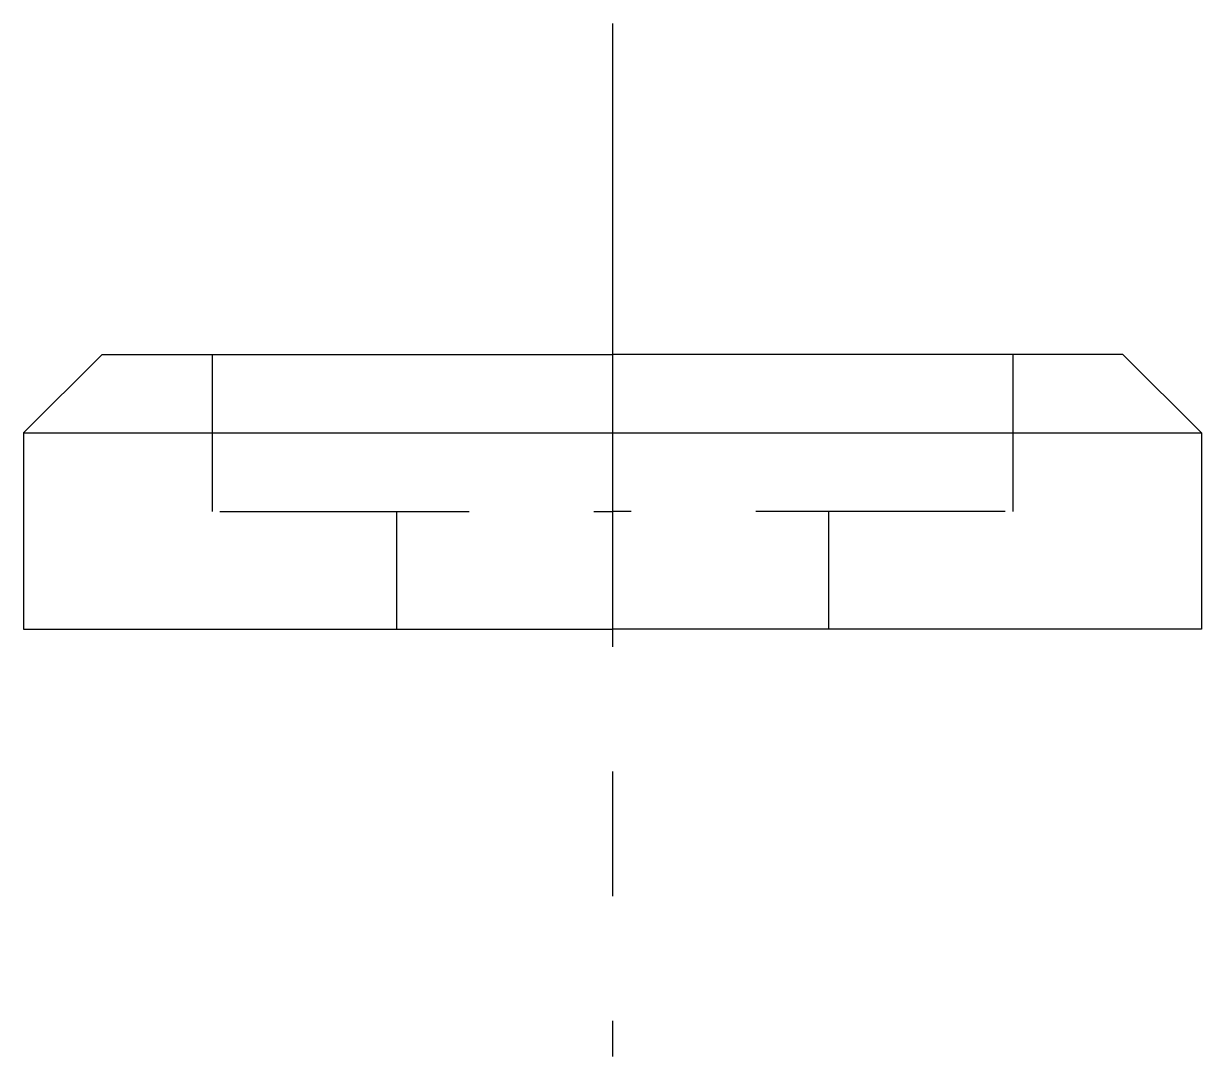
# Model space of a CAD drawing. Extents: x 11 to 160, y 10 to 147.
# Drawn here: x 142.49 to 157.49, y 77.61 to 90.76 of the extents above; entities outside this region: 2.
import ezdxf

# ---------------------------------------------------------------- set-up
doc = ezdxf.new("R2010")
doc.units = 0
doc.header["$LTSCALE"] = 0.25
doc.linetypes.add('CENTER', pattern=[50.8, 31.75, -6.35, 6.35, -6.35])
doc.linetypes.add('DASHED', pattern=[19.05, 12.7, -6.35])
doc.layers.get('0').update_dxf_attribs({"linetype": 'CONTINUOUS'})
doc.layers.add('CENTER', color=1, linetype='CENTER')
doc.styles.get("Standard").update_dxf_attribs({"font": 'txt', "bigfont": 'BIGFONT'})

msp = doc.modelspace()

# ---------------------------------------------------------------- linework, layer by layer
for p, q in [((143.486, 86.549), (142.486, 85.549)), ((143.486, 86.549), (149.986, 86.549)), ((156.486, 86.549), (149.986, 86.549)), ((156.486, 86.549), (157.486, 85.549)), ((142.486, 85.549), (157.486, 85.549)), ((142.486, 85.549), (142.486, 83.049)), ((157.486, 85.549), (157.486, 83.049)), ((142.486, 84.924), (142.486, 84.924)), ((142.486, 84.299), (142.486, 84.299)), ((142.486, 83.049), (149.986, 83.049)), ((157.486, 83.049), (149.986, 83.049))]:
    msp.add_line(p, q)
at = {"color": 3, "linetype": 'DASHED'}
for p, q in [((144.886, 86.549), (144.886, 84.549)), ((155.086, 86.549), (155.086, 84.549)), ((144.986, 84.549), (149.986, 84.549)), ((147.236, 84.549), (147.236, 83.049)), ((154.986, 84.549), (149.986, 84.549)), ((152.736, 84.549), (152.736, 83.049))]:
    msp.add_line(p, q, dxfattribs=at)
at = {"layer": 'CENTER', "color": 1, "linetype": 'CENTER'}
msp.add_line((149.986, 90.763), (149.986, 77.609), dxfattribs=at)

# ---------------------------------------------------------------- texts
for p in [(10, 25), (10, 10)]:
    msp.add_text('UZG', height=4).set_placement(p)

doc.saveas('drawing.dxf')
